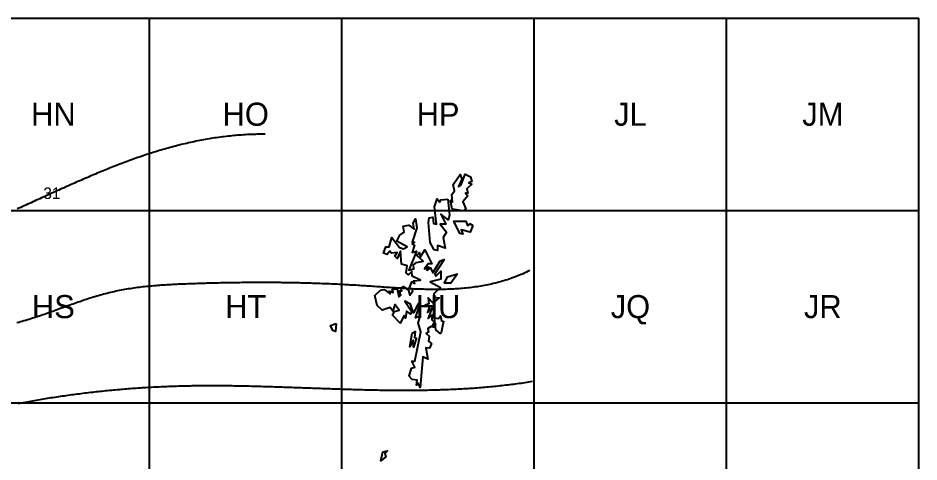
# Model space of a CAD drawing. Header units: metres. Extents: x -206260 to 760000, y -120000 to 1300000.
# Drawn here: x 231621 to 700000, y 1069251 to 1300000 of the extents above; entities that cross this region are included whole.
import ezdxf
from ezdxf.enums import TextEntityAlignment as Align

# ---------------------------------------------------------------- set-up
doc = ezdxf.new("R2010")
doc.units = ezdxf.units.M
for name, color, linetype in [('COASTLINE', 9, 'Continuous'), ('ISO_HALF', 8, 'Continuous'), ('ISO_LABELS', 7, 'Continuous'), ('ISO_WHOLE', 7, 'Continuous'), ('OS_GRID_100KM', 5, 'Continuous')]:
    doc.layers.add(name, color=color, linetype=linetype)

msp = doc.modelspace()

# ---------------------------------------------------------------- linework, layer by layer
at = {"layer": 'COASTLINE'}
for points in [[(457400, 1200600), (456500, 1205100), (457500, 1204300), (457200, 1208200), (458600, 1210100), (457900, 1213500), (461500, 1218600), (462300, 1216200), (460600, 1212400), (462000, 1213300), (464100, 1218900), (466900, 1217400), (467500, 1215100), (466000, 1214400), (467500, 1213700), (465000, 1211200), (465400, 1209000), (464300, 1209000), (465400, 1207500), (462800, 1204400), (464400, 1200800), (463100, 1199700), (457400, 1200600)], [(455000, 1205800), (455900, 1197500), (455200, 1195100), (451400, 1198100), (454100, 1192800), (451100, 1192800), (454300, 1188700), (452600, 1185900), (453700, 1180300), (449700, 1181700), (449700, 1179100), (447900, 1179500), (445800, 1183300), (445000, 1193800), (445400, 1196100), (447200, 1196500), (447700, 1193200), (449200, 1192800), (448100, 1201800), (449600, 1206100), (450900, 1204300), (451500, 1205500), (455000, 1205800)], [(451100, 1173800), (453200, 1174500), (448300, 1167000), (448800, 1165900), (451400, 1168400), (451400, 1164300), (445800, 1162900), (451200, 1160000), (447800, 1156600), (448000, 1154900), (450500, 1154600), (447300, 1151900), (444800, 1154500), (445200, 1151500), (443300, 1150700), (445600, 1150000), (444500, 1146900), (446800, 1149200), (444900, 1143800), (447000, 1145700), (446800, 1143100), (448800, 1140900), (447200, 1140900), (447600, 1139300), (446700, 1139900), (444600, 1138600), (445100, 1136800), (443800, 1136100), (445400, 1134700), (445000, 1132000), (446600, 1130900), (445500, 1128400), (443600, 1128600), (444700, 1122700), (442100, 1123900), (440700, 1107900), (439600, 1110200), (438700, 1109100), (439200, 1111700), (436600, 1112100), (435000, 1113900), (436100, 1118000), (437900, 1118600), (436400, 1121600), (437900, 1121600), (441100, 1136900), (439600, 1141500), (440600, 1144800), (438200, 1144200), (440600, 1151400), (439600, 1151500), (437300, 1146800), (435700, 1151300), (432700, 1152900), (436100, 1147600), (435800, 1146000), (433500, 1147600), (433100, 1144000), (432300, 1145300), (430300, 1141400), (426300, 1145500), (427300, 1147400), (429700, 1148200), (427600, 1151100), (426400, 1147700), (425100, 1149600), (420900, 1148200), (418400, 1150600), (417200, 1155700), (420100, 1158600), (422000, 1158900), (425100, 1156600), (424600, 1158100), (426600, 1157400), (426200, 1158900), (428700, 1159300), (429600, 1155100), (430700, 1155900), (430000, 1158200), (431100, 1158200), (430700, 1159800), (432000, 1160400), (434700, 1158400), (435300, 1156000), (436800, 1158200), (435200, 1159800), (436300, 1162800), (437900, 1162100), (437200, 1163400), (440900, 1163700), (436600, 1165800), (436300, 1168200), (434600, 1166500), (433400, 1167500), (434000, 1171200), (431000, 1172000), (430500, 1178900), (428700, 1175000), (427600, 1176300), (428700, 1178100), (425800, 1177800), (424900, 1178800), (423600, 1177100), (421600, 1177800), (422800, 1181000), (424500, 1181000), (426000, 1186000), (430000, 1180700), (432100, 1180000), (433900, 1181100), (428600, 1184100), (430100, 1187200), (432400, 1188700), (431900, 1191800), (434800, 1192300), (437600, 1190300), (437100, 1193300), (438300, 1195700), (438900, 1190900), (436500, 1183500), (437700, 1183500), (436500, 1182600), (437700, 1181900), (436600, 1178200), (438800, 1178900), (434800, 1168900), (437400, 1169700), (437300, 1171700), (438800, 1172900), (442300, 1173600), (438900, 1176600), (440100, 1178100), (440800, 1175900), (443100, 1179600), (446800, 1172200), (444900, 1172300), (443000, 1169700), (445000, 1170600), (444200, 1169000), (446100, 1170100), (447300, 1167500), (451100, 1173800)], [(468100, 1192200), (466700, 1188700), (462000, 1189900), (462800, 1187600), (461300, 1188000), (458200, 1194400), (464500, 1194500), (465300, 1192200), (466600, 1193000), (468100, 1192200)], [(460100, 1167000), (456600, 1162200), (453400, 1162200), (454900, 1165400), (460100, 1167000)], [(452800, 1142400), (451600, 1136300), (451000, 1136000), (448900, 1137900), (448100, 1144100), (450200, 1143800), (451200, 1145200), (451700, 1142600), (452800, 1142400)], [(397100, 1141200), (396600, 1137000), (395300, 1137600), (394000, 1140100), (397100, 1141200)], [(438800, 1133800), (437200, 1128900), (437100, 1132600), (435300, 1129100), (436500, 1136200), (438100, 1137000), (437700, 1133900), (438800, 1133800)], [(421300, 1074500), (423700, 1075000), (422300, 1073600), (422900, 1071900), (420200, 1069800), (421300, 1074500)]]:
    msp.add_lwpolyline(points, close=True, dxfattribs=at)
at = {"layer": 'ISO_HALF'}
msp.add_lwpolyline([(497701.7, 1168787.2), (496817.8, 1168349.2), (495931.6, 1167923.5), (495043, 1167509.8), (494152.2, 1167107.9), (493259.1, 1166717.9), (492363.9, 1166339.4), (491466.4, 1165972.4), (490566.8, 1165616.7), (489665.1, 1165272.2), (488761.2, 1164938.7), (487855.3, 1164616), (486947.4, 1164304), (486037.4, 1164002.6), (485125.5, 1163711.6), (484211.6, 1163430.9), (483295.7, 1163160.3), (482378, 1162899.7), (481458.4, 1162648.9), (480537, 1162407.7), (479613.8, 1162176.1), (478688.7, 1161953.8), (477762, 1161740.8), (476833.5, 1161536.8), (475903.3, 1161341.8), (474971.4, 1161155.6), (474037.9, 1160977.9), (473102.8, 1160808.8), (472166.1, 1160648), (471227.8, 1160495.3), (470288, 1160350.8), (469346.8, 1160214), (468404, 1160085.1), (467459.8, 1159963.7), (466514.3, 1159849.7), (465567.3, 1159743.1), (464619, 1159643.6), (463669.3, 1159551.1), (462718.4, 1159465.4), (461766.2, 1159386.4), (460812.7, 1159314), (459858.1, 1159247.9), (458902.2, 1159188.2), (457945.3, 1159134.5), (456987.2, 1159086.8), (456028, 1159044.8), (455067.7, 1159008.6), (454106.4, 1158977.8), (453144.1, 1158952.4), (452180.8, 1158932.2), (451216.5, 1158917.1), (450251.4, 1158906.8), (449285.3, 1158901.4), (448318.4, 1158900.5), (447350.6, 1158904.1), (446382, 1158912.1), (445412.7, 1158924.2), (444442.6, 1158940.3), (443471.8, 1158960.3), (442500.3, 1158984), (441528.1, 1159011.3), (440555.3, 1159042), (439581.9, 1159076), (438607.9, 1159113.1), (437633.3, 1159153.2), (436658.2, 1159196.1), (435682.7, 1159241.7), (434706.7, 1159289.8), (433730.2, 1159340.4), (432753.3, 1159393.1), (431776.1, 1159447.9), (430798.5, 1159504.7), (429820.6, 1159563.3), (428842.4, 1159623.5), (427863.9, 1159685.2), (426885.2, 1159748.2), (425906.3, 1159812.5), (424927.3, 1159877.7), (423948, 1159943.9), (422968.7, 1160010.8), (421989.2, 1160078.4), (421009.7, 1160146.3), (420030.2, 1160214.6), (419050.7, 1160283), (418071.2, 1160351.5), (417091.7, 1160419.8), (416112.3, 1160487.8), (415133.1, 1160555.3), (414153.9, 1160622.3), (413175, 1160688.5), (412196.2, 1160753.8), (411217.7, 1160818.1), (410239.4, 1160881.3), (409261.3, 1160943.1), (408283.5, 1161003.8), (407305.8, 1161063.3), (406328.3, 1161121.5), (405350.9, 1161178.5), (404373.6, 1161234.3), (403396.4, 1161288.8), (402419.2, 1161342.2), (401442, 1161394.3), (400464.8, 1161445.3), (399487.5, 1161495), (398510.2, 1161543.5), (397532.7, 1161590.7), (396555.1, 1161636.8), (395577.3, 1161681.7), (394599.4, 1161725.4), (393621.1, 1161767.8), (392642.7, 1161809.1), (391663.9, 1161849.1), (390684.8, 1161888), (389705.4, 1161925.6), (388725.6, 1161962.1), (387745.4, 1161997.4), (386764.7, 1162031.4), (385783.6, 1162064.3), (384802, 1162096), (383819.8, 1162126.5), (382837.1, 1162155.8), (381853.9, 1162183.9), (380870, 1162210.8), (379885.4, 1162236.6), (378900.2, 1162261.1), (377914.3, 1162284.5), (376927.6, 1162306.7), (375940.2, 1162327.7), (374952, 1162347.6), (373963, 1162366.2), (372973.1, 1162383.7), (371982.4, 1162400), (370990.7, 1162415.2), (369998.1, 1162429.2), (369004.5, 1162442), (368010, 1162453.6), (367014.4, 1162464.1), (366017.8, 1162473.4), (365020.2, 1162481.5), (364021.6, 1162488.5), (363022.2, 1162494.4), (362022, 1162499.1), (361021, 1162502.7), (360019.2, 1162505.3), (359016.7, 1162506.7), (358013.6, 1162507), (357009.9, 1162506.2), (356005.6, 1162504.4), (355000.8, 1162501.5), (353995.6, 1162497.5), (352989.9, 1162492.5), (351983.8, 1162486.4), (350977.5, 1162479.3), (349970.8, 1162471.2), (348963.9, 1162462.1), (347956.9, 1162451.9), (346949.7, 1162440.8), (345942.4, 1162428.7), (344935, 1162415.5), (343927.7, 1162401.5), (342920.4, 1162386.4), (341913.2, 1162370.4), (340906.2, 1162353.5), (339899.3, 1162335.6), (338892.7, 1162316.8), (337886.3, 1162297), (336880.3, 1162276.4), (335874.6, 1162254.8), (334869.4, 1162232.4), (333864.6, 1162209.1), (332860.4, 1162184.9), (331856.7, 1162159.8), (330853.6, 1162133.8), (329851.1, 1162107.1), (328849.4, 1162079.4), (327848.4, 1162051), (326848.2, 1162021.7), (325848.8, 1161991.6), (324850.4, 1161960.7), (323852.8, 1161928.9), (322856.3, 1161896.4), (321860.7, 1161862.9), (320866.2, 1161828.2), (319872.8, 1161792.4), (318880.6, 1161755.2), (317889.5, 1161716.4), (316899.7, 1161676), (315911.2, 1161633.8), (314923.9, 1161589.7), (313938, 1161543.5), (312953.5, 1161495.1), (311970.5, 1161444.4), (310988.9, 1161391.2), (310008.8, 1161335.4), (309030.3, 1161276.8), (308053.4, 1161215.3), (307078.2, 1161150.8), (306104.6, 1161083.1), (305132.8, 1161012.2), (304162.7, 1160937.7), (303194.5, 1160859.7), (302228.1, 1160778), (301263.6, 1160692.5), (300301, 1160602.9), (299340.5, 1160509.2), (298381.9, 1160411.2), (297425.4, 1160308.9), (296471, 1160201.9), (295518.8, 1160090.3), (294568.7, 1159973.9), (293620.9, 1159852.6), (292675.4, 1159726.1), (291732.1, 1159594.4), (290791.3, 1159457.3), (289852.8, 1159314.7), (288916.7, 1159166.5), (287983.2, 1159012.5), (287052.2, 1158852.5), (286123.7, 1158686.5), (285197.8, 1158514.4), (284274.6, 1158335.8), (283354.1, 1158150.8), (282436.3, 1157959.2), (281521.3, 1157760.9), (280609.1, 1157555.6), (279699.7, 1157343.4), (278793.2, 1157124.2), (277889.4, 1156898.3), (276988.2, 1156665.8), (276089.5, 1156427.2), (275193.1, 1156182.5), (274299.1, 1155932.1), (273407.2, 1155676.2), (272517.5, 1155414.9), (271629.6, 1155148.6), (270743.7, 1154877.5), (269859.4, 1154601.8), (268976.9, 1154321.8), (268095.8, 1154037.7), (267216.2, 1153749.7), (266337.9, 1153458), (265460.8, 1153163), (264584.9, 1152864.9), (263709.9, 1152563.8), (262835.8, 1152260), (261962.5, 1151953.8), (261089.9, 1151645.5), (260217.9, 1151335.1), (259346.3, 1151023), (258475.1, 1150709.5), (257604.2, 1150394.7), (256733.4, 1150078.8), (255862.6, 1149762.2), (254991.8, 1149445.1), (254120.8, 1149127.7), (253249.5, 1148810.2), (252377.8, 1148492.9), (251505.6, 1148176), (250632.9, 1147859.8), (249759.4, 1147544.5), (248885.1, 1147230.3), (248009.9, 1146917.4), (247133.6, 1146606.2), (246256.2, 1146296.8), (245377.6, 1145989.5), (244497.6, 1145684.5), (243616.2, 1145382.1), (242733.2, 1145082.5), (241848.5, 1144785.9), (240962, 1144492.5), (240073.7, 1144202.7), (239183.4, 1143916.7), (238290.9, 1143634.6), (237396.3, 1143356.7), (236499.4, 1143083.2), (235600.3, 1142813.9), (234699.2, 1142548.5), (233796.2, 1142286.9), (232891.5, 1142028.7), (231985, 1141773.8), (231077.1, 1141522)], dxfattribs=at)
at = {"layer": 'ISO_WHOLE'}
for points in [[(360161.6, 1239581.8), (359124.4, 1239584.6), (358089.4, 1239580.9), (357056.8, 1239570.7), (356026.3, 1239554), (354998.1, 1239530.9), (353972.1, 1239501.3), (352948.3, 1239465.5), (351926.6, 1239423.4), (350907, 1239375.1), (349889.6, 1239320.6), (348874.3, 1239260), (347861.1, 1239193.4), (346849.9, 1239120.7), (345840.7, 1239042.1), (344833.6, 1238957.6), (343828.5, 1238867.3), (342825.4, 1238771.1), (341824.3, 1238669.3), (340825.1, 1238561.7), (339827.8, 1238448.5), (338832.4, 1238329.7), (337838.9, 1238205.4), (336847.3, 1238075.6), (335857.6, 1237940.4), (334869.6, 1237799.8), (333883.5, 1237653.9), (332899.2, 1237502.7), (331916.7, 1237346.3), (330935.9, 1237184.7), (329956.8, 1237018.1), (328979.5, 1236846.4), (328003.9, 1236669.7), (327029.9, 1236488), (326057.6, 1236301.4), (325087, 1236110), (324117.9, 1235913.8), (323150.5, 1235712.9), (322184.6, 1235507.2), (321220.3, 1235297), (320257.6, 1235082.1), (319296.4, 1234862.8), (318336.7, 1234638.9), (317378.4, 1234410.7), (316421.7, 1234178), (315466.3, 1233941.1), (314512.5, 1233699.8), (313560, 1233454.4), (312608.9, 1233204.8), (311659.2, 1232951.1), (310710.8, 1232693.4), (309763.8, 1232431.6), (308818.1, 1232165.9), (307873.7, 1231896.3), (306930.5, 1231622.9), (305988.6, 1231345.7), (305048, 1231064.7), (304108.5, 1230780), (303170.3, 1230491.8), (302233.2, 1230199.9), (301297.3, 1229904.5), (300362.6, 1229605.6), (299428.9, 1229303.4), (298496.4, 1228997.7), (297564.9, 1228688.8), (296634.6, 1228376.5), (295705.2, 1228061.1), (294776.9, 1227742.5), (293849.6, 1227420.8), (292923.3, 1227096), (291997.9, 1226768.3), (291073.5, 1226437.6), (290150, 1226104), (289227.4, 1225767.6), (288305.8, 1225428.3), (287385, 1225086.4), (286465, 1224741.7), (285545.9, 1224394.5), (284627.6, 1224044.6), (283710.1, 1223692.3), (282793.3, 1223337.4), (281877.4, 1222980.2), (280962.1, 1222620.5), (280047.6, 1222258.6), (279133.8, 1221894.4), (278220.6, 1221528), (277308.1, 1221159.4), (276396.3, 1220788.7), (275485.1, 1220416), (274574.5, 1220041.3), (273664.4, 1219664.6), (272754.9, 1219286.1), (271846, 1218905.7), (270937.6, 1218523.5), (270029.7, 1218139.6), (269122.3, 1217754), (268215.4, 1217366.8), (267308.9, 1216978), (266402.8, 1216587.7), (265497.2, 1216195.9), (264591.9, 1215802.7), (263687.1, 1215408.1), (262782.5, 1215012.2), (261878.3, 1214615.1), (260974.4, 1214216.7), (260070.9, 1213817.2), (259167.6, 1213416.6), (258264.5, 1213015), (257361.7, 1212612.3), (256459.1, 1212208.7), (255556.7, 1211804.2), (254654.5, 1211398.9), (253752.4, 1210992.8), (252850.5, 1210586), (251948.7, 1210178.5), (251047, 1209770.3), (250145.4, 1209361.6), (249243.9, 1208952.4), (248342.4, 1208542.7), (247440.9, 1208132.5), (246539.5, 1207722.1), (245638, 1207311.3), (244736.5, 1206900.2), (243834.9, 1206489), (242933.3, 1206077.6), (242031.6, 1205666.1), (241129.8, 1205254.5), (240227.9, 1204843), (239325.8, 1204431.5), (238423.5, 1204020.1), (237521.1, 1203608.9), (236618.4, 1203197.9), (235715.6, 1202787.2), (234812.4, 1202376.8), (233909.1, 1201966.7), (233005.4, 1201557.1), (232101.5, 1201148), (231197.2, 1200739.4)], [(499038.2, 1111028.7), (498050, 1110870), (497061.7, 1110714.5), (496073.3, 1110562.4), (495084.8, 1110413.5), (494096.3, 1110267.9), (493107.7, 1110125.5), (492119, 1109986.2), (491130.2, 1109850.1), (490141.3, 1109717.2), (489152.3, 1109587.3), (488163.3, 1109460.5), (487174.1, 1109336.7), (486184.9, 1109216), (485195.6, 1109098.2), (484206.3, 1108983.4), (483216.8, 1108871.5), (482227.3, 1108762.5), (481237.7, 1108656.3), (480248, 1108553), (479258.2, 1108452.6), (478268.3, 1108354.8), (477278.4, 1108259.9), (476288.3, 1108167.7), (475298.2, 1108078.1), (474308.1, 1107991.2), (473317.8, 1107907), (472327.5, 1107825.4), (471337.1, 1107746.3), (470346.6, 1107669.9), (469356, 1107595.9), (468365.3, 1107524.4), (467374.6, 1107455.4), (466383.8, 1107388.9), (465392.9, 1107324.7), (464402, 1107262.9), (463410.9, 1107203.5), (462419.8, 1107146.4), (461428.6, 1107091.6), (460437.4, 1107039.1), (459446, 1106988.8), (458454.6, 1106940.7), (457463.1, 1106894.8), (456471.6, 1106851), (455480, 1106809.4), (454488.2, 1106769.9), (453496.5, 1106732.4), (452504.6, 1106697), (451512.7, 1106663.6), (450520.7, 1106632.2), (449528.6, 1106602.7), (448536.5, 1106575.1), (447544.2, 1106549.5), (446552, 1106525.7), (445559.6, 1106503.7), (444567.2, 1106483.6), (443574.7, 1106465.2), (442582.1, 1106448.6), (441589.4, 1106433.8), (440596.7, 1106420.6), (439603.9, 1106409.1), (438611.1, 1106399.2), (437618.2, 1106390.9), (436625.2, 1106384.3), (435632.1, 1106379.1), (434639, 1106375.5), (433645.8, 1106373.4), (432652.5, 1106372.8), (431659.2, 1106373.6), (430665.8, 1106375.8), (429672.3, 1106379.4), (428678.8, 1106384.3), (427685.2, 1106390.6), (426691.5, 1106398.2), (425697.8, 1106407), (424704, 1106417.1), (423710.1, 1106428.4), (422716.2, 1106440.9), (421722.2, 1106454.5), (420728.1, 1106469.2), (419734, 1106485.1), (418739.8, 1106502), (417745.5, 1106520), (416751.2, 1106538.9), (415756.8, 1106558.9), (414762.4, 1106579.8), (413767.9, 1106601.6), (412773.3, 1106624.4), (411778.7, 1106648), (410784, 1106672.4), (409789.2, 1106697.7), (408794.4, 1106723.7), (407799.5, 1106750.5), (406804.6, 1106778), (405809.6, 1106806.2), (404814.5, 1106835.1), (403819.4, 1106864.6), (402824.2, 1106894.8), (401829, 1106925.5), (400833.7, 1106956.7), (399838.3, 1106988.5), (398842.9, 1107020.8), (397847.4, 1107053.6), (396851.9, 1107086.8), (395856.3, 1107120.4), (394860.7, 1107154.4), (393865, 1107188.8), (392869.2, 1107223.5), (391873.4, 1107258.4), (390877.5, 1107293.7), (389881.5, 1107329.2), (388885.6, 1107364.9), (387889.5, 1107400.8), (386893.4, 1107436.8), (385897.2, 1107473), (384901, 1107509.3), (383904.8, 1107545.6), (382908.4, 1107582), (381912, 1107618.4), (380915.6, 1107654.7), (379919.1, 1107691.1), (378922.6, 1107727.3), (377926, 1107763.5), (376929.3, 1107799.5), (375932.6, 1107835.4), (374935.9, 1107871.1), (373939.1, 1107906.5), (372942.2, 1107941.7), (371945.3, 1107976.7), (370948.4, 1108011.3), (369951.4, 1108045.6), (368954.3, 1108079.6), (367957.2, 1108113.2), (366960, 1108146.3), (365962.8, 1108179), (364965.6, 1108211.3), (363968.2, 1108243), (362970.9, 1108274.2), (361973.5, 1108304.9), (360976, 1108334.9), (359978.5, 1108364.4), (358980.9, 1108393.2), (357983.3, 1108421.3), (356985.7, 1108448.7), (355988, 1108475.4), (354990.3, 1108501.4), (353992.5, 1108526.5), (352994.6, 1108550.9), (351996.7, 1108574.4), (350998.8, 1108597), (350000.8, 1108618.7), (349002.8, 1108639.5), (348004.7, 1108659.3), (347006.6, 1108678.2), (346008.5, 1108696), (345010.3, 1108712.8), (344012, 1108728.5), (343013.7, 1108743.2), (342015.4, 1108756.6), (341017, 1108769), (340018.6, 1108780.1), (339020.1, 1108790.1), (338021.6, 1108798.7), (337023.1, 1108806.2), (336024.5, 1108812.3), (335025.9, 1108817.1), (334027.2, 1108820.5), (333028.5, 1108822.5), (332029.7, 1108823.2), (331030.9, 1108822.3), (330032.1, 1108820.1), (329033.2, 1108816.3), (328034.3, 1108811), (327035.3, 1108804.1), (326036.4, 1108795.6), (325037.3, 1108785.6), (324038.2, 1108773.8), (323039.1, 1108760.5), (322040, 1108745.4), (321040.8, 1108728.6), (320041.6, 1108710), (319042.3, 1108689.6), (318043, 1108667.5), (317043.7, 1108643.4), (316044.3, 1108617.6), (315044.9, 1108589.8), (314045.4, 1108560.1), (313046, 1108528.5), (312046.5, 1108495), (311047.1, 1108459.6), (310047.7, 1108422.3), (309048.3, 1108383.1), (308049, 1108342), (307049.8, 1108299), (306050.7, 1108254.1), (305051.6, 1108207.4), (304052.7, 1108158.8), (303053.9, 1108108.2), (302055.2, 1108055.9), (301056.7, 1108001.6), (300058.4, 1107945.5), (299060.3, 1107887.4), (298062.3, 1107827.6), (297064.6, 1107765.8), (296067.1, 1107702.2), (295069.9, 1107636.8), (294072.9, 1107569.5), (293076.2, 1107500.3), (292079.7, 1107429.3), (291083.6, 1107356.5), (290087.8, 1107281.8), (289092.3, 1107205.2), (288097.2, 1107126.8), (287102.4, 1107046.6), (286108, 1106964.6), (285114, 1106880.7), (284120.3, 1106795), (283127.1, 1106707.5), (282134.3, 1106618.1), (281142, 1106526.9), (280150.1, 1106433.9), (279158.7, 1106339.1), (278167.8, 1106242.5), (277177.4, 1106144.1), (276187.5, 1106043.9), (275198.1, 1105941.8), (274209.3, 1105838), (273221, 1105732.4), (272233.3, 1105624.9), (271246.2, 1105515.7), (270259.7, 1105404.7), (269273.8, 1105291.9), (268288.5, 1105177.3), (267303.9, 1105061), (266319.9, 1104942.8), (265336.6, 1104822.9), (264354, 1104701.2), (263372.1, 1104577.7), (262390.9, 1104452.5), (261410.5, 1104325.5), (260430.8, 1104196.8), (259451.8, 1104066.2), (258473.6, 1103934), (257496.2, 1103799.9), (256519.6, 1103664.1), (255543.8, 1103526.6), (254568.9, 1103387.3), (253594.8, 1103246.3), (252621.5, 1103103.6), (251649.1, 1102959.1), (250677.6, 1102812.8), (249707, 1102664.9), (248737.4, 1102515.2), (247768.6, 1102363.7), (246800.8, 1102210.6), (245834, 1102055.7), (244868.1, 1101899.1), (243903.2, 1101740.8), (242939.3, 1101580.8), (241976.4, 1101419.1), (241014.6, 1101255.6), (240053.8, 1101090.5), (239094.1, 1100923.6), (238135.4, 1100755.1), (237177.8, 1100584.8), (236221.3, 1100412.9), (235266, 1100239.3), (234311.7, 1100063.9), (233358.6, 1099886.9), (232406.7, 1099708.2), (231455.9, 1099527.9)]]:
    msp.add_lwpolyline(points, dxfattribs=at)
at = {"layer": 'OS_GRID_100KM'}
for p, q in [((0, 1300000), (700000, 1300000)), ((300000, 0), (300000, 1300000)), ((400000, 0), (400000, 1300000)), ((500000, 0), (500000, 1300000)), ((600000, 0), (600000, 1300000)), ((700000, 0), (700000, 1300000)), ((0, 1200000), (700000, 1200000)), ((0, 1100000), (700000, 1100000))]:
    msp.add_line(p, q, dxfattribs=at)

# ---------------------------------------------------------------- texts
at = {"layer": 'ISO_LABELS'}
msp.add_text('31', height=6000, dxfattribs=at).set_placement((249243.9, 1208952.4), align=Align.MIDDLE_CENTER)
at = {"layer": 'OS_GRID_100KM'}
for s, p in [('HN', (250000, 1250000)), ('HO', (350000, 1250000)), ('HP', (450000, 1250000)), ('JL', (550000, 1250000)), ('JM', (650000, 1250000)), ('HS', (250000, 1150000)), ('HT', (350000, 1150000)), ('HU', (450000, 1150000)), ('JQ', (550000, 1150000)), ('JR', (650000, 1150000))]:
    msp.add_text(s, height=12000, dxfattribs=at).set_placement(p, align=Align.MIDDLE_CENTER)

doc.saveas('drawing.dxf')
